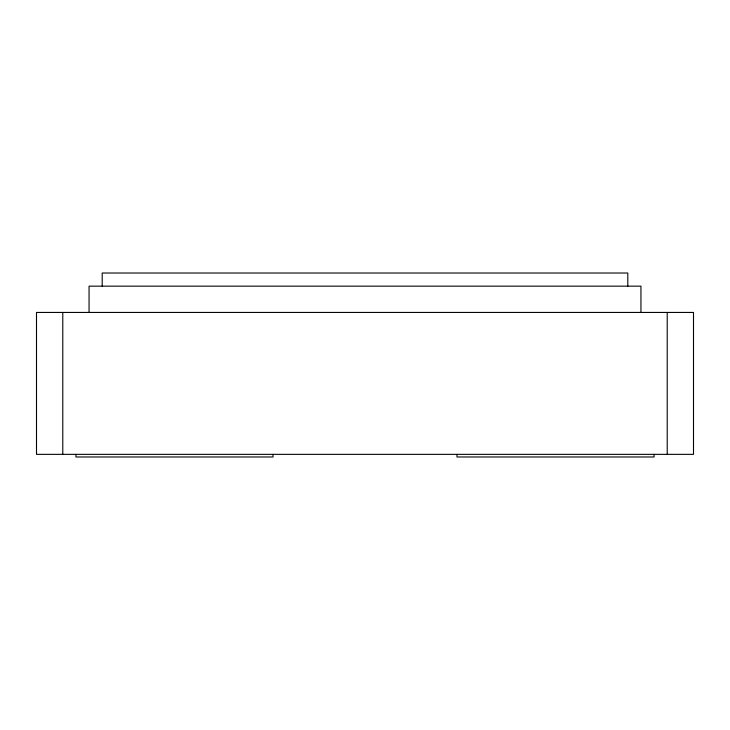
<?xml version="1.0" encoding="UTF-8"?>
<svg xmlns="http://www.w3.org/2000/svg" width="730" height="730" viewBox="0 0 730 730"><rect width="100%" height="100%" fill="white"/><g stroke="black" fill="none" stroke-linecap="round" stroke-linejoin="round"><path stroke-width="1.09" d="M667.22 312.44L667.22 454.352M654.08 454.352L654.08 456.98L456.98 456.98L456.98 454.352M640.94 312.44L640.94 286.16L89.06 286.16L89.06 312.44M627.8 286.16L627.8 273.02L102.2 273.02L102.2 286.16M273.02 454.352L273.02 456.98L75.92 456.98L75.92 454.352M62.78 312.44L62.78 454.352M693.5 312.44L36.5 312.44L36.5 454.352L693.5 454.352L693.5 312.44"/></g></svg>
